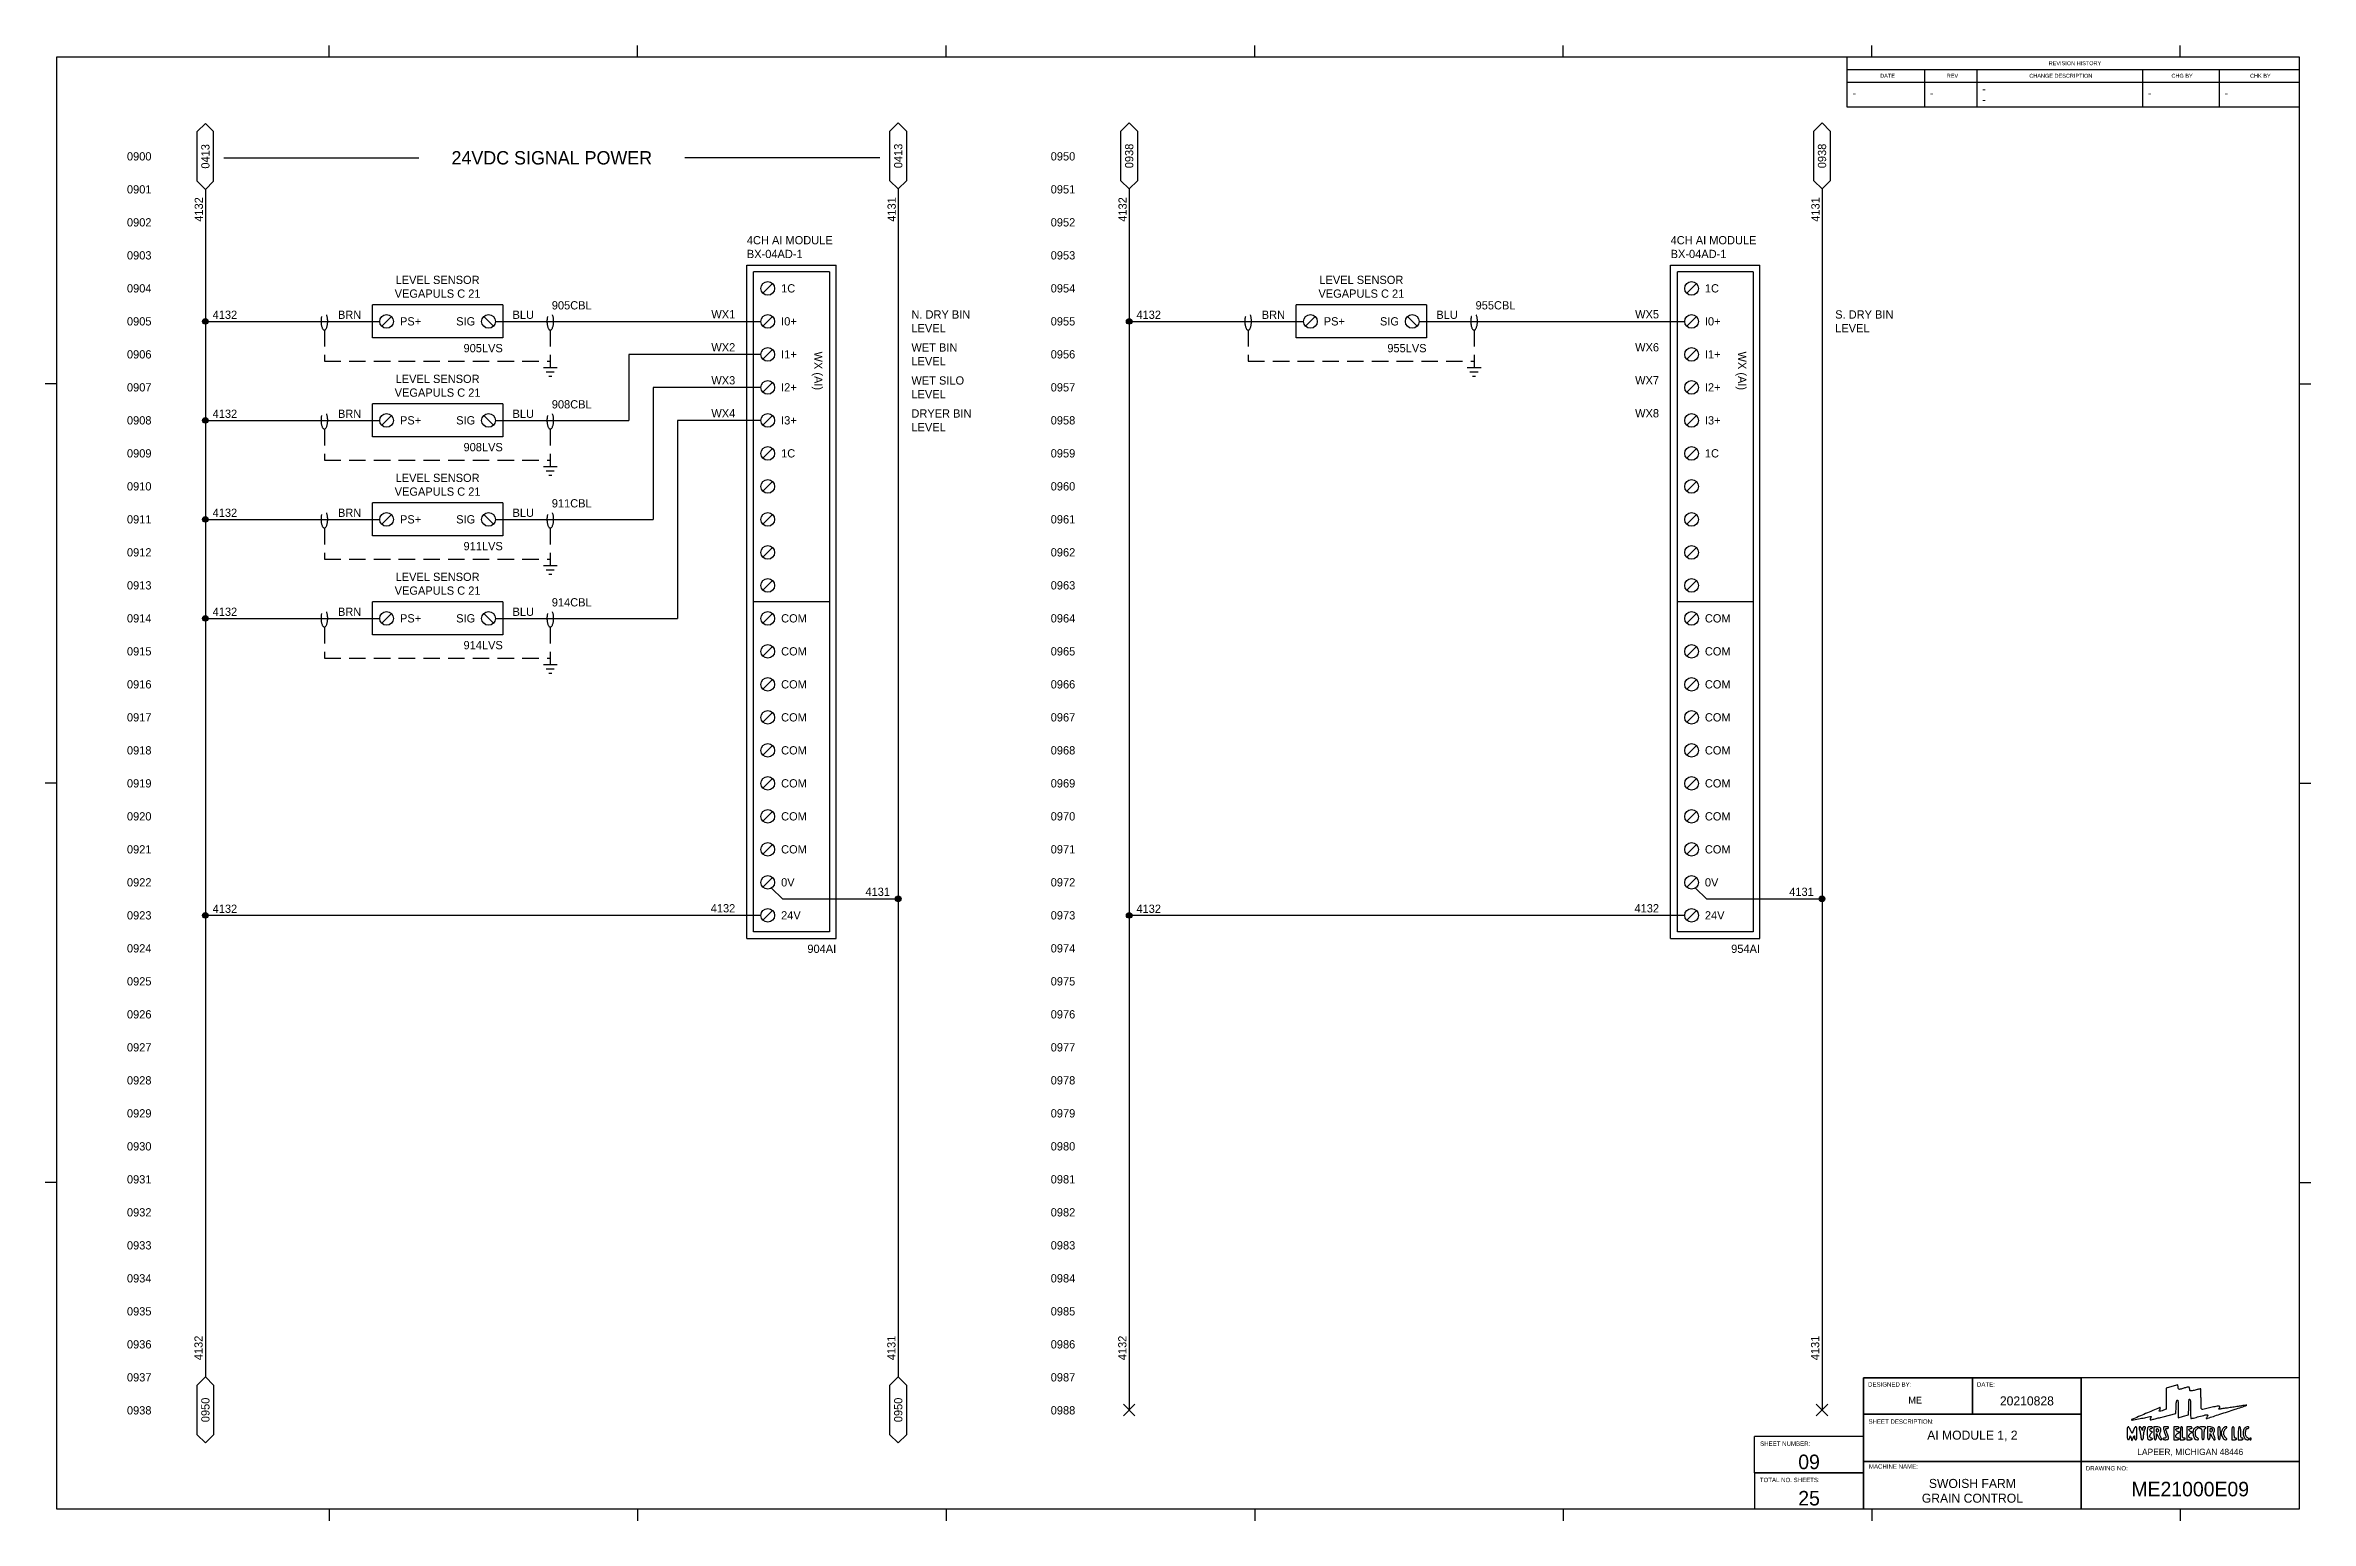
# Model space of a CAD drawing. Header units: inches. Extents: x -0.2 to 34.2, y -0.2 to 22.2.
import ezdxf
from ezdxf.enums import TextEntityAlignment as Align

# ---------------------------------------------------------------- set-up
doc = ezdxf.new("R2010")
doc.units = ezdxf.units.IN
doc.header["$MEASUREMENT"] = 0
doc.linetypes.add('DASHED2', pattern=[0.375, 0.25, -0.125])
for name, color, linetype in [('ATTRIBUTE', 3, 'Continuous'), ('ATTRIBUTES', 1, 'Continuous'), ('GRAPHIC', 2, 'Continuous'), ('TITLE BLOCK', 8, 'Continuous')]:
    doc.layers.add(name, color=color, linetype=linetype)
doc.styles.add('Text Style48', font='arial.ttf')
doc.styles.add('Title Block', font='arial.ttf')

# ---------------------------------------------------------------- blocks, each defined once
blk = doc.blocks.new('*U3')
at = {"color": 4}
for s, p in [('0900', (1.247, -1.506)), ('0950', (15.247, -1.506)), ('0901', (1.247, -2.006)), ('0951', (15.247, -2.006)), ('0902', (1.247, -2.506)), ('0952', (15.247, -2.506)), ('0903', (1.247, -3.006)), ('0953', (15.247, -3.006)), ('0904', (1.247, -3.506)), ('0954', (15.247, -3.506)), ('0905', (1.247, -4.006)), ('0955', (15.247, -4.006)), ('0906', (1.247, -4.506)), ('0956', (15.247, -4.506)), ('0907', (1.247, -5.006)), ('0957', (15.247, -5.006)), ('0908', (1.247, -5.506)), ('0958', (15.247, -5.506)), ('0909', (1.247, -6.006)), ('0959', (15.247, -6.006)), ('0910', (1.247, -6.506)), ('0960', (15.247, -6.506)), ('0911', (1.247, -7.006)), ('0961', (15.247, -7.006)), ('0912', (1.247, -7.506)), ('0962', (15.247, -7.506)), ('0913', (1.247, -8.006)), ('0963', (15.247, -8.006)), ('0914', (1.247, -8.506)), ('0964', (15.247, -8.506)), ('0915', (1.247, -9.006)), ('0965', (15.247, -9.006)), ('0916', (1.247, -9.506)), ('0966', (15.247, -9.506)), ('0917', (1.247, -10.006)), ('0967', (15.247, -10.006)), ('0918', (1.247, -10.506)), ('0968', (15.247, -10.506)), ('0919', (1.247, -11.006)), ('0969', (15.247, -11.006)), ('0920', (1.247, -11.506)), ('0970', (15.247, -11.506)), ('0921', (1.247, -12.006)), ('0971', (15.247, -12.006)), ('0922', (1.247, -12.506)), ('0972', (15.247, -12.506)), ('0923', (1.247, -13.006)), ('0973', (15.247, -13.006)), ('0924', (1.247, -13.506)), ('0974', (15.247, -13.506)), ('0925', (1.247, -14.006)), ('0975', (15.247, -14.006)), ('0926', (1.247, -14.506)), ('0976', (15.247, -14.506)), ('0927', (1.247, -15.006)), ('0977', (15.247, -15.006)), ('0928', (1.247, -15.506)), ('0978', (15.247, -15.506)), ('0929', (1.247, -16.006)), ('0979', (15.247, -16.006)), ('0930', (1.247, -16.506)), ('0980', (15.247, -16.506)), ('0931', (1.247, -17.006)), ('0981', (15.247, -17.006)), ('0932', (1.247, -17.506)), ('0982', (15.247, -17.506)), ('0933', (1.247, -18.006)), ('0983', (15.247, -18.006)), ('0934', (1.247, -18.506)), ('0984', (15.247, -18.506)), ('0935', (1.247, -19.006)), ('0985', (15.247, -19.006)), ('0936', (1.247, -19.506)), ('0986', (15.247, -19.506)), ('0937', (1.247, -20.006)), ('0987', (15.247, -20.006)), ('0938', (1.247, -20.506)), ('0988', (15.247, -20.506))]:
    blk.add_text(s, height=0.125, dxfattribs=at).set_placement(p, align=Align.MIDDLE_CENTER)
blk = doc.blocks.new('*U16')
for points in [[(32.054, -20.144), (31.965, -20.168), (31.965, -20.327), (31.965, -20.486), (31.923, -20.504, -0.011575), (31.883, -20.519, -0.123232), (31.867, -20.521, -0.429207), (31.861, -20.514, -0.075017), (31.868, -20.496, 0.016852), (31.873, -20.486, 0.025956), (31.876, -20.477, 0.023649), (31.878, -20.469, 0.279589), (31.877, -20.467, 0.284075), (31.868, -20.465, 0.000271), (31.655, -20.556, 0.000261), (31.442, -20.646, 0.53109), (31.441, -20.652, 0.246522), (31.448, -20.654, 0.00061), (31.546, -20.636, 0.004193), (31.64, -20.618, 0.007465), (31.717, -20.601, -0.015975), (31.734, -20.598, -0.282061), (31.739, -20.6, -0.273563), (31.739, -20.605, -0.015249), (31.732, -20.62, 0.017165), (31.727, -20.631, 0.026009), (31.723, -20.64, 0.023795), (31.721, -20.647, 0.264845), (31.722, -20.65, 0.252928), (31.726, -20.651, 0.000628), (31.781, -20.638, 0.003645), (31.845, -20.622, 0.002235), (31.919, -20.603), (32.112, -20.552), (32.115, -20.455, -0.010367), (32.118, -20.412, -0.026178), (32.122, -20.381, -0.031698), (32.127, -20.36, -0.239908), (32.134, -20.352, -0.419857), (32.142, -20.356, -0.045779), (32.146, -20.378, -0.024307), (32.149, -20.416, -0.005069), (32.15, -20.483), (32.15, -20.618), (32.226, -20.596), (32.303, -20.575), (32.307, -20.456, -0.006157), (32.312, -20.343, -0.658537), (32.322, -20.339, -0.186335), (32.333, -20.365, -0.005262), (32.334, -20.485, 0.005914), (32.335, -20.541, 0.009837), (32.337, -20.589, 0.003836), (32.34, -20.629, 0.391449), (32.343, -20.632, 0.061218), (32.35, -20.631, 0.00131), (32.382, -20.623, 0.002999), (32.42, -20.613, 0.002016), (32.463, -20.601, -0.003186), (32.559, -20.576, -0.067949), (32.588, -20.572, -0.478278), (32.595, -20.581, -0.088254), (32.586, -20.603, 0.012281), (32.576, -20.619, 0.091596), (32.573, -20.627, 0.398502), (32.575, -20.63, 0.138134), (32.581, -20.63, -0.003563), (32.594, -20.626, -0.00004), (32.681, -20.598, -0.000124), (32.78, -20.565, -0.000081), (32.896, -20.527, 0.001179), (33.01, -20.49, 0.001986), (33.105, -20.458, 0.000178), (33.19, -20.429, 0.555583), (33.19, -20.428, 0.236023), (33.187, -20.427, 0.000327), (33.126, -20.435, 0.002563), (33.057, -20.446, 0.001565), (32.976, -20.459, -0.003318), (32.894, -20.471, -0.005578), (32.826, -20.48, -0.001265), (32.767, -20.488, -0.449485), (32.764, -20.485, -0.11724), (32.765, -20.481, -0.028143), (32.768, -20.475, -0.027379), (32.773, -20.469, -0.024139), (32.779, -20.463, 0.467866), (32.777, -20.449, 0.180834), (32.756, -20.443, 0.025752), (32.684, -20.455, 0.002782), (32.521, -20.491, -0.190393), (32.506, -20.489, -0.219476), (32.497, -20.476, -0.042404), (32.494, -20.444, -0.002122), (32.494, -20.337, 0.001799), (32.493, -20.276, 0.003005), (32.493, -20.224, 0.000364), (32.492, -20.179, 0.422075), (32.491, -20.178, 0.051145), (32.488, -20.178, 0.000352), (32.469, -20.183, 0.00137), (32.446, -20.189, 0.000875), (32.42, -20.196, -0.007336), (32.36, -20.211, -0.089549), (32.337, -20.212, -0.269745), (32.326, -20.204, -0.098452), (32.322, -20.184, 0.096414), (32.318, -20.163, 0.269666), (32.307, -20.155, 0.097854), (32.284, -20.156, 0.009273), (32.231, -20.171, -0.006091), (32.178, -20.187, -0.11754), (32.161, -20.187, -0.279731), (32.152, -20.179, -0.043108), (32.147, -20.155), (32.144, -20.12)], [(31.376, -20.853, 0.007316), (31.376, -20.903, 0.03703), (31.379, -20.931, 0.08138), (31.385, -20.946, 0.273713), (31.393, -20.951, 0.168316), (31.4, -20.949, 0.08124), (31.407, -20.942, 0.064959), (31.412, -20.931, 0.046944), (31.415, -20.918, -0.004779), (31.419, -20.895, -0.516008), (31.421, -20.894, -0.198593), (31.424, -20.897, -0.002061), (31.433, -20.927), (31.446, -20.97), (31.465, -20.927, -0.002235), (31.478, -20.897, -0.18041), (31.482, -20.894, -0.528171), (31.484, -20.895, -0.006158), (31.485, -20.918, 0.041084), (31.487, -20.932, 0.082191), (31.491, -20.943, 0.115162), (31.497, -20.949, 0.148642), (31.505, -20.951, 0.258593), (31.514, -20.946, 0.093584), (31.519, -20.932, 0.039364), (31.522, -20.905, 0.006994), (31.523, -20.853, 0.013793), (31.521, -20.779, 0.202366), (31.51, -20.756, 0.473475), (31.494, -20.759, 0.029852), (31.47, -20.807), (31.448, -20.859), (31.425, -20.807, 0.025807), (31.401, -20.761, 0.482182), (31.387, -20.759, 0.196031), (31.377, -20.78, 0.011101)], [(31.567, -20.819, -0.011228), (31.574, -20.847, -0.010219), (31.579, -20.875, -0.010287), (31.583, -20.9, -0.032245), (31.584, -20.918, 0.039687), (31.586, -20.932, 0.085127), (31.589, -20.943, 0.122098), (31.595, -20.949, 0.146572), (31.603, -20.951, 0.173501), (31.611, -20.948, 0.129272), (31.617, -20.94, 0.071071), (31.62, -20.926, 0.021401), (31.621, -20.904, -0.029143), (31.623, -20.882, -0.015863), (31.627, -20.855, -0.015759), (31.632, -20.828, -0.024047), (31.639, -20.806, 0.006971), (31.65, -20.774, 0.108397), (31.651, -20.762, 0.306008), (31.646, -20.757, 0.065683), (31.633, -20.755, 0.079521), (31.622, -20.757, 0.130985), (31.615, -20.762, 0.118265), (31.61, -20.77, 0.05793), (31.608, -20.783), (31.607, -20.81), (31.594, -20.783, 0.041935), (31.588, -20.772, 0.047128), (31.58, -20.763, 0.052891), (31.572, -20.757, 0.139403), (31.565, -20.755, 0.270303), (31.559, -20.759, 0.136249), (31.557, -20.768, 0.049563), (31.559, -20.786, 0.008812)], [(31.681, -20.795, 0.020019), (31.679, -20.815, 0.008766), (31.679, -20.841, 0.008659), (31.679, -20.868, 0.011456), (31.681, -20.894, 0.012553), (31.684, -20.929, 0.119947), (31.69, -20.943, 0.198295), (31.7, -20.95, 0.045204), (31.721, -20.951, 0.032751), (31.735, -20.951, 0.050337), (31.746, -20.948, 0.065043), (31.754, -20.944, 0.249719), (31.757, -20.939, 0.148195), (31.755, -20.934, 0.098894), (31.751, -20.93, 0.082425), (31.745, -20.928, 0.064853), (31.738, -20.927, -0.299278), (31.724, -20.918, -0.111821), (31.72, -20.894, -0.087579), (31.726, -20.866, -0.134363), (31.741, -20.846, 0.005777), (31.755, -20.835, 0.22845), (31.757, -20.832, 0.395521), (31.755, -20.83, 0.011517), (31.741, -20.829, -0.224035), (31.726, -20.822, -0.153467), (31.72, -20.804, -0.166632), (31.724, -20.787, -0.247969), (31.738, -20.779, 0.064853), (31.745, -20.779, 0.082425), (31.751, -20.776, 0.098894), (31.755, -20.772, 0.148195), (31.757, -20.767, 0.249255), (31.754, -20.762, 0.065248), (31.746, -20.758, 0.050468), (31.735, -20.756, 0.032852), (31.721, -20.755, 0.039619), (31.701, -20.756, 0.15851), (31.691, -20.762, 0.139501), (31.685, -20.773, 0.028245)], [(31.781, -20.853, 0.006994), (31.782, -20.905, 0.039364), (31.785, -20.932, 0.093584), (31.79, -20.946, 0.258593), (31.8, -20.951, 0.171382), (31.808, -20.949, 0.12597), (31.814, -20.941, 0.071752), (31.817, -20.927, 0.023085), (31.819, -20.905), (31.819, -20.859), (31.843, -20.905, 0.029092), (31.854, -20.923, 0.036571), (31.866, -20.938, 0.03977), (31.877, -20.948, 0.167418), (31.886, -20.951, 0.107056), (31.895, -20.95, 0.307114), (31.898, -20.945, 0.098199), (31.895, -20.935, 0.009507), (31.884, -20.912, -0.028488), (31.874, -20.89, -0.074064), (31.87, -20.872, -0.074591), (31.872, -20.855, -0.029202), (31.879, -20.832, 0.067378), (31.886, -20.797, 0.179306), (31.879, -20.774, 0.173835), (31.859, -20.759, 0.062714), (31.823, -20.755), (31.781, -20.755)], [(31.849, -20.81, -0.063462), (31.848, -20.819, -0.063483), (31.844, -20.828, -0.069477), (31.839, -20.834, -0.116646), (31.833, -20.838, -0.186684), (31.827, -20.838, -0.16323), (31.822, -20.833, -0.092267), (31.819, -20.824, -0.034783), (31.818, -20.81, -0.034783), (31.819, -20.797, -0.092267), (31.822, -20.787, -0.16323), (31.827, -20.783, -0.186684), (31.833, -20.783, -0.116646), (31.839, -20.786, -0.069477), (31.844, -20.793, -0.063483), (31.848, -20.801, -0.063462)], [(31.924, -20.764, 0.185345), (31.923, -20.771, 0.012116), (31.927, -20.791, 0.016298), (31.933, -20.814, 0.011366), (31.942, -20.841, -0.004936), (31.961, -20.896, -0.082876), (31.964, -20.915, -0.305016), (31.958, -20.924, -0.093948), (31.941, -20.927, 0.048028), (31.931, -20.928, 0.068025), (31.923, -20.93, 0.088204), (31.918, -20.934, 0.191087), (31.916, -20.939, 0.277684), (31.919, -20.944, 0.052312), (31.929, -20.948, 0.042582), (31.943, -20.951, 0.027026), (31.959, -20.951, 0.060806), (31.989, -20.948, 0.293992), (32, -20.936, 0.120504), (31.999, -20.912, 0.008947), (31.978, -20.849, -0.003873), (31.963, -20.803, -0.079133), (31.961, -20.788, -0.31512), (31.965, -20.782, -0.087652), (31.978, -20.779, 0.04941), (31.988, -20.779, 0.069405), (31.995, -20.776, 0.089576), (32, -20.772, 0.186826), (32.002, -20.767, 0.359992), (31.995, -20.758, 0.038107), (31.966, -20.755, 0.037892), (31.937, -20.756, 0.229395)], [(32.082, -20.853), (32.082, -20.951), (32.122, -20.951, 0.029145), (32.137, -20.951, 0.045523), (32.15, -20.948, 0.057272), (32.159, -20.944, 0.26699), (32.162, -20.939, 0.191087), (32.16, -20.934, 0.088204), (32.155, -20.93, 0.068025), (32.147, -20.928, 0.048028), (32.137, -20.927, -0.22988), (32.119, -20.918, -0.177271), (32.112, -20.897, -0.131929), (32.12, -20.87, -0.130712), (32.14, -20.852), (32.167, -20.837), (32.14, -20.827, -0.104724), (32.121, -20.815, -0.188258), (32.113, -20.799, -0.257133), (32.12, -20.785, -0.155961), (32.137, -20.779, 0.048028), (32.147, -20.779, 0.068025), (32.155, -20.776, 0.088204), (32.16, -20.772, 0.191087), (32.162, -20.767, 0.266956), (32.159, -20.762, 0.057262), (32.15, -20.758, 0.04552), (32.137, -20.756, 0.029145), (32.122, -20.755), (32.082, -20.755)], [(32.18, -20.853), (32.18, -20.951), (32.213, -20.951, 0.034237), (32.227, -20.951, 0.039166), (32.239, -20.948, 0.042873), (32.249, -20.944, 0.138974), (32.254, -20.939, 0.21303), (32.255, -20.935, 0.177792), (32.252, -20.93, 0.099774), (32.245, -20.928, 0.045834), (32.235, -20.927, -0.117317), (32.221, -20.923, -0.215978), (32.214, -20.914, -0.069512), (32.211, -20.894, -0.005651), (32.213, -20.841, 0.00763), (32.215, -20.795, 0.04558), (32.213, -20.772, 0.116497), (32.208, -20.759, 0.240237), (32.199, -20.755, 0.258373), (32.19, -20.76, 0.093426), (32.184, -20.774, 0.039346), (32.181, -20.802, 0.006998)], [(32.279, -20.853), (32.279, -20.951), (32.319, -20.951, 0.029145), (32.334, -20.951, 0.045523), (32.347, -20.948, 0.057272), (32.356, -20.944, 0.26699), (32.359, -20.939, 0.191087), (32.357, -20.934, 0.088204), (32.351, -20.93, 0.068025), (32.343, -20.928, 0.048028), (32.334, -20.927, -0.22988), (32.316, -20.918, -0.177271), (32.309, -20.897, -0.131929), (32.317, -20.87, -0.130712), (32.337, -20.852), (32.364, -20.837), (32.337, -20.827, -0.073774), (32.317, -20.817, -0.21909), (32.31, -20.804, -0.256412), (32.316, -20.791, -0.092814), (32.334, -20.783, 0.062734), (32.355, -20.775, 0.412254), (32.357, -20.765, 0.231771), (32.346, -20.757, 0.040045), (32.319, -20.755), (32.279, -20.755)], [(32.395, -20.779, 0.157965), (32.373, -20.824, 0.093693), (32.375, -20.883, 0.104867), (32.397, -20.933, 0.238867), (32.433, -20.951, 0.067597), (32.45, -20.949, 0.342889), (32.456, -20.942, 0.213846), (32.451, -20.931, 0.037361), (32.432, -20.917, -0.080305), (32.421, -20.907, -0.081907), (32.413, -20.894, -0.063489), (32.409, -20.877, -0.027883), (32.408, -20.853, -0.027883), (32.409, -20.829, -0.063489), (32.413, -20.812, -0.081907), (32.421, -20.799, -0.080305), (32.432, -20.789, 0.025323), (32.442, -20.782, 0.03201), (32.45, -20.775, 0.033519), (32.455, -20.769, 0.163755), (32.457, -20.764, 0.339728), (32.451, -20.756, 0.126675), (32.435, -20.756, 0.075222), (32.414, -20.765, 0.060543)], [(32.469, -20.767, 0.148195), (32.471, -20.772, 0.098894), (32.475, -20.776, 0.082425), (32.481, -20.779, 0.064853), (32.488, -20.779, -0.241448), (32.497, -20.784, -0.103378), (32.502, -20.797, -0.044348), (32.505, -20.821, -0.008455), (32.506, -20.865, 0.008455), (32.507, -20.91, 0.044348), (32.51, -20.934, 0.103378), (32.515, -20.947, 0.241448), (32.524, -20.951, 0.241448), (32.533, -20.947, 0.103378), (32.539, -20.934, 0.044348), (32.542, -20.91, 0.008455), (32.543, -20.865, -0.01259), (32.544, -20.832, -0.022889), (32.546, -20.804, -0.020168), (32.55, -20.783, -0.350432), (32.555, -20.779, 0.099038), (32.56, -20.779, 0.097945), (32.564, -20.776, 0.097945), (32.566, -20.772, 0.099038), (32.567, -20.767, 0.295869), (32.564, -20.762, 0.04382), (32.553, -20.758, 0.037669), (32.537, -20.756, 0.023598), (32.518, -20.755, 0.023598), (32.499, -20.756, 0.037669), (32.484, -20.758, 0.04382), (32.472, -20.762, 0.295869)], [(32.592, -20.852, 0.00721), (32.593, -20.903, 0.036993), (32.596, -20.931, 0.081942), (32.601, -20.946, 0.273266), (32.61, -20.951, 0.189289), (32.618, -20.948, 0.095755), (32.624, -20.94, 0.061849), (32.629, -20.925, 0.026537), (32.631, -20.905), (32.635, -20.859), (32.659, -20.905, 0.032145), (32.682, -20.944, 0.245611), (32.7, -20.953, 0.484084), (32.708, -20.943, 0.042423), (32.696, -20.906, -0.020374), (32.687, -20.881, -0.065919), (32.684, -20.863, -0.085082), (32.685, -20.848, -0.050766), (32.692, -20.831, 0.105404), (32.7, -20.803, 0.180604), (32.694, -20.781, 0.147367), (32.672, -20.765, 0.064415), (32.637, -20.757), (32.592, -20.753)], [(32.664, -20.807, -0.041303), (32.661, -20.818, -0.056112), (32.657, -20.827, -0.069458), (32.652, -20.833, -0.193098), (32.647, -20.835, -0.193098), (32.642, -20.833, -0.069458), (32.637, -20.827, -0.056112), (32.633, -20.818, -0.041303), (32.631, -20.807, -0.04615), (32.63, -20.795, -0.12236), (32.633, -20.786, -0.161672), (32.639, -20.781, -0.100145), (32.647, -20.779, -0.100145), (32.656, -20.781, -0.161672), (32.662, -20.786, -0.12236), (32.664, -20.795, -0.04615)], [(32.75, -20.853, 0.008462), (32.752, -20.9, 0.032832), (32.756, -20.929, 0.057973), (32.762, -20.946, 0.291159), (32.77, -20.951, 0.293716), (32.778, -20.946, 0.065472), (32.783, -20.93, 0.03385), (32.786, -20.902, 0.007802), (32.787, -20.853, 0.006304), (32.786, -20.799, 0.045192), (32.783, -20.773, 0.124489), (32.777, -20.76, 0.220503), (32.766, -20.755, 0.218721), (32.756, -20.76, 0.136927), (32.75, -20.772, 0.046094), (32.748, -20.798, 0.005761)], [(32.843, -20.764, 0.094659), (32.828, -20.779, 0.041125), (32.814, -20.803, 0.040818), (32.804, -20.829, 0.069353), (32.801, -20.853, 0.081353), (32.806, -20.885, 0.058894), (32.822, -20.918, 0.062991), (32.842, -20.943, 0.192104), (32.863, -20.951, 0.039041), (32.881, -20.95, 0.371636), (32.885, -20.945, 0.182794), (32.882, -20.935, 0.013412), (32.862, -20.915, -0.061571), (32.853, -20.902, -0.039751), (32.845, -20.886, -0.039427), (32.84, -20.869, -0.055778), (32.838, -20.853, -0.055778), (32.84, -20.837, -0.039427), (32.845, -20.82, -0.039751), (32.853, -20.804, -0.061571), (32.862, -20.792, 0.01161), (32.872, -20.782, 0.016057), (32.88, -20.773, 0.012597), (32.886, -20.765, 0.157369), (32.887, -20.761, 0.356709), (32.883, -20.756, 0.068557), (32.871, -20.755, 0.056583), (32.855, -20.758, 0.072396)], [(32.961, -20.853), (32.961, -20.951), (32.997, -20.951, 0.031626), (33.012, -20.951, 0.048861), (33.023, -20.948, 0.06271), (33.032, -20.944, 0.254951), (33.034, -20.939, 0.148195), (33.033, -20.934, 0.098894), (33.029, -20.93, 0.082425), (33.023, -20.928, 0.064853), (33.016, -20.927, -0.241448), (33.007, -20.922, -0.103378), (33.001, -20.909, -0.044348), (32.998, -20.885, -0.008455), (32.997, -20.841, 0.008455), (32.997, -20.796, 0.044348), (32.994, -20.772, 0.103378), (32.988, -20.76, 0.241448), (32.979, -20.755, 0.258593), (32.97, -20.76, 0.093584), (32.964, -20.774, 0.039364), (32.961, -20.802, 0.006994)], [(33.059, -20.853), (33.059, -20.951), (33.096, -20.951, 0.031626), (33.11, -20.951, 0.048861), (33.122, -20.948, 0.06271), (33.13, -20.944, 0.254951), (33.133, -20.939, 0.148195), (33.131, -20.934, 0.098894), (33.127, -20.93, 0.082425), (33.121, -20.928, 0.064853), (33.114, -20.927, -0.241448), (33.105, -20.922, -0.103378), (33.099, -20.909, -0.044348), (33.096, -20.885, -0.008455), (33.096, -20.841, 0.008455), (33.095, -20.796, 0.044348), (33.092, -20.772, 0.103378), (33.086, -20.76, 0.241448), (33.077, -20.755, 0.258593), (33.068, -20.76, 0.093584), (33.063, -20.774, 0.039364), (33.06, -20.802, 0.006994)], [(33.152, -20.782, 0.126643), (33.134, -20.83, 0.08921), (33.138, -20.888, 0.103093), (33.16, -20.935, 0.231798), (33.195, -20.951, 0.067597), (33.212, -20.949, 0.342889), (33.218, -20.942, 0.213846), (33.213, -20.931, 0.037361), (33.194, -20.917, -0.194574), (33.173, -20.889, -0.074599), (33.169, -20.84, -0.083057), (33.179, -20.795, -0.305325), (33.201, -20.779, 0.070083), (33.208, -20.779, 0.085896), (33.214, -20.776, 0.100138), (33.217, -20.772, 0.138107), (33.219, -20.767, 0.324907), (33.211, -20.757, 0.134586), (33.192, -20.756, 0.087499), (33.169, -20.765, 0.097748)], [(33.231, -20.939, 0.099038), (33.232, -20.944, 0.097945), (33.234, -20.948, 0.097945), (33.238, -20.951, 0.099038), (33.243, -20.951, 0.099038), (33.248, -20.951, 0.097945), (33.252, -20.948, 0.097945), (33.255, -20.944, 0.099038), (33.255, -20.939, 0.099038), (33.255, -20.934, 0.097945), (33.252, -20.93, 0.097945), (33.248, -20.928, 0.099038), (33.243, -20.927, 0.099038), (33.238, -20.928, 0.097945), (33.234, -20.93, 0.097945), (33.232, -20.934, 0.099038)]]:
    blk.add_lwpolyline(points, format="xyb", close=True)
at = {"layer": 'TITLE BLOCK'}
for p, q in [((0, -22.002), (0, 0)), ((0, 0), (33.98, 0)), ((4.125, 0), (4.125, 0.176)), ((8.801, 0), (8.801, 0.176)), ((13.476, 0), (13.476, 0.176)), ((18.152, 0), (18.152, 0.176)), ((22.827, 0), (22.827, 0.176)), ((27.131, -0.763), (27.131, 0)), ((27.503, 0), (27.503, 0.176)), ((32.178, 0), (32.178, 0.176)), ((33.98, 0), (33.98, -22.002)), ((27.131, -0.19), (28.303, -0.19)), ((27.136, 0), (33.98, 0)), ((28.303, -0.19), (28.303, -0.38)), ((28.303, -0.19), (29.095, -0.19)), ((28.303, -0.19), (28.303, -0.38)), ((29.095, -0.19), (29.095, -0.38)), ((29.095, -0.19), (31.608, -0.19)), ((29.095, -0.19), (29.095, -0.38)), ((31.608, -0.19), (31.608, -0.38)), ((31.608, -0.19), (32.77, -0.19)), ((31.608, -0.19), (31.608, -0.38)), ((32.77, -0.19), (32.77, -0.38)), ((32.77, -0.19), (33.98, -0.19)), ((32.77, -0.19), (32.77, -0.38)), ((33.98, 0), (33.98, -0.763)), ((27.131, -0.38), (28.303, -0.38)), ((28.303, -0.38), (28.303, -0.763)), ((28.303, -0.38), (29.095, -0.38)), ((28.303, -0.38), (28.303, -0.763)), ((29.095, -0.38), (29.095, -0.763)), ((29.095, -0.38), (31.608, -0.38)), ((29.095, -0.38), (29.095, -0.763)), ((31.608, -0.38), (31.608, -0.763)), ((31.608, -0.38), (32.77, -0.38)), ((31.608, -0.38), (31.608, -0.763)), ((32.77, -0.38), (32.77, -0.763)), ((32.77, -0.38), (33.98, -0.38)), ((32.77, -0.38), (32.77, -0.763)), ((33.98, -0.763), (27.131, -0.763)), ((0, -4.951), (-0.176, -4.951)), ((33.98, -4.951), (34.156, -4.951)), ((0, -11.001), (-0.176, -11.001)), ((33.98, -11.001), (34.156, -11.001)), ((0, -17.052), (-0.176, -17.052)), ((33.98, -17.052), (34.156, -17.052)), ((33.98, -20.012), (30.68, -20.012)), ((27.379, -20.902), (25.729, -20.902)), ((25.729, -21.452), (25.729, -20.902)), ((25.729, -21.452), (25.729, -22.002)), ((33.98, -22.002), (0, -22.002)), ((4.125, -22.002), (4.125, -22.178)), ((8.801, -22.002), (8.801, -22.178)), ((13.476, -22.002), (13.476, -22.178)), ((18.152, -22.002), (18.152, -22.178)), ((22.827, -22.002), (22.827, -22.178)), ((27.503, -22.002), (27.503, -22.178)), ((32.178, -22.002), (32.178, -22.178))]:
    blk.add_line(p, q, dxfattribs=at)
at = {"layer": 'TITLE BLOCK', "linetype": 'Continuous', "lineweight": 35}
for p, q in [((27.379, -22.002), (27.379, -20.012)), ((27.379, -20.012), (30.68, -20.012)), ((29.029, -20.012), (29.029, -20.562)), ((30.68, -22.002), (30.68, -20.012)), ((27.379, -20.562), (30.68, -20.562)), ((27.379, -21.282), (30.68, -21.282)), ((30.68, -21.282), (33.98, -21.282)), ((25.729, -21.452), (27.379, -21.452))]:
    blk.add_line(p, q, dxfattribs=at)
blk.add_text('LAPEER, MICHIGAN 48446', height=0.09563).set_placement((32.33, -21.136), align=Align.MIDDLE_CENTER)
at = {"layer": 'ATTRIBUTE'}
for p in [(27.212, -0.61), (28.384, -0.61), (29.176, -0.546), (29.176, -0.71), (31.689, -0.61), (32.851, -0.61)]:
    blk.add_text('-', height=0.125, dxfattribs=at).set_placement(p)
blk.add_text('ME', height=0.1031, dxfattribs=at).set_placement((28.162, -20.352), align=Align.MIDDLE_CENTER)
for tag, height, p in [('DESDATE', 0.138, (29.855, -20.363)), ('DESCRIPTION1', 0.138, (29.029, -20.894)), ('SHEET', 0.22, (26.554, -21.287)), ('DESCRIPTION2', 0.138, (29.029, -21.117)), ('MACHNAME1', 0.138, (29.029, -21.614)), ('DRAWINGNUM', 0.22, (32.33, -21.7)), ('MACHNAME2', 0.138, (29.029, -21.837))]:
    blk.add_attdef(tag, text='', height=height, dxfattribs=at).set_placement(p, align=Align.MIDDLE)
blk.add_attdef('TOTAL', text='', height=0.22, dxfattribs=at).set_placement((26.554, -21.837), align=Align.MIDDLE_CENTER)
at = {"layer": 'TITLE BLOCK'}
for s, insert, char_height, attachment_point, style in [('DATE', (27.632, -0.315), 0.06, 7, 'Text Style48'), ('REV', (28.641, -0.315), 0.06, 7, 'Text Style48'), ('CHANGE DESCRIPTION', (29.892, -0.316), 0.06, 7, 'Text Style48'), ('REVISION HISTORY', (30.185, -0.126), 0.06, 7, 'Text Style48'), ('CHG BY', (32.046, -0.316), 0.06, 7, 'Text Style48'), ('CHK BY', (33.237, -0.316), 0.06, 7, 'Text Style48'), ('DESIGNED BY:', (27.448, -20.081), 0.06601, 1, 'Title Block'), ('DATE:', (29.098, -20.081), 0.066, 1, 'Title Block'), ('SHEET DESCRIPTION:', (27.454, -20.643), 0.06601, 1, 'Title Block'), ('SHEET NUMBER:', (25.813, -20.978), 0.06601, 1, 'Title Block'), ('TOTAL NO. SHEETS:', (25.808, -21.528), 0.06601, 1, 'Title Block'), ('MACHINE NAME:', (27.461, -21.324), 0.06601, 1, 'Title Block')]:
    blk.add_mtext(s, dxfattribs=dict(at, insert=insert, char_height=char_height, attachment_point=attachment_point, style=style))
at = {"layer": 'TITLE BLOCK', "insert": (30.748, -21.351), "char_height": 0.06601, "width": 0.63532, "attachment_point": 1, "style": 'Title Block'}
blk.add_mtext('DRAWING NO:', dxfattribs=at)
blk = doc.blocks.new('New Hex Ref')
at = {"color": 4}
for p, q in [((0, 0), (0.125, 0.125)), ((0.125, -0.125), (0, 0)), ((0.125, 0.125), (0.875, 0.125)), ((0.875, 0.125), (1, 0)), ((1, 0), (0.875, -0.125)), ((0.875, -0.125), (0.125, -0.125))]:
    blk.add_line(p, q, dxfattribs=at)
blk.add_attdef('LNXXXX', text='', height=0.125, dxfattribs=at).set_placement((0.5, 0), align=Align.MIDDLE_CENTER)
blk = doc.blocks.new('WIRE REFERENCE')
at = {"color": 4}
for p, q in [((0.125, 0.125), (0, 0)), ((0.125, -0.125), (0, 0)), ((0.125, 0.125), (0.875, 0.125)), ((0.875, 0.125), (1, 0)), ((0.875, -0.125), (1, 0)), ((0.125, -0.125), (0.875, -0.125))]:
    blk.add_line(p, q, dxfattribs=at)
blk.add_attdef('LNXXXX', text='', height=0.125, dxfattribs=at).set_placement((0.5, 0), align=Align.MIDDLE_CENTER)
blk = doc.blocks.new('AI_MODULE')
at = {"color": 2}
for p, q in [((-0.213, 0.351), (1.14, 0.351)), ((-0.213, -9.851), (-0.213, 0.351)), ((1.141, -9.851), (1.14, 0.351)), ((-0.111, -4.75), (-0.111, 0.25)), ((1.039, 0.25), (-0.111, 0.25)), ((1.039, 0.25), (1.039, -4.75)), ((1.039, -4.75), (-0.111, -4.75)), ((-0.111, -9.75), (-0.111, -4.75)), ((1.039, -4.75), (1.039, -9.75)), ((-0.213, -9.851), (1.141, -9.851)), ((1.039, -9.75), (-0.111, -9.75))]:
    blk.add_line(p, q, dxfattribs=at)
at = {"layer": 'GRAPHIC'}
for p, q in [((0.178, 0.074), (0.03, -0.074)), ((0.178, -0.426), (0.03, -0.574)), ((0.178, -0.926), (0.03, -1.074)), ((0.178, -1.426), (0.03, -1.574)), ((0.178, -1.926), (0.03, -2.074)), ((0.178, -2.426), (0.03, -2.574)), ((0.178, -2.926), (0.03, -3.074)), ((0.178, -3.426), (0.03, -3.574)), ((0.178, -3.926), (0.03, -4.074)), ((0.178, -4.426), (0.03, -4.574)), ((0.178, -4.926), (0.03, -5.074)), ((0.178, -5.426), (0.03, -5.574)), ((0.178, -5.926), (0.03, -6.074)), ((0.178, -6.426), (0.03, -6.574)), ((0.178, -6.926), (0.03, -7.074)), ((0.178, -7.426), (0.03, -7.574)), ((0.178, -7.926), (0.03, -8.074)), ((0.178, -8.426), (0.03, -8.574)), ((0.178, -8.926), (0.03, -9.074)), ((0.178, -9.426), (0.03, -9.574))]:
    blk.add_line(p, q, dxfattribs=at)
for centre in [(0.104, 0), (0.104, -0.5), (0.104, -1), (0.104, -1.5), (0.104, -2), (0.104, -2.5), (0.104, -3), (0.104, -3.5), (0.104, -4), (0.104, -4.5), (0.104, -5), (0.104, -5.5), (0.104, -6), (0.104, -6.5), (0.104, -7), (0.104, -7.5), (0.104, -8), (0.104, -8.5), (0.104, -9), (0.104, -9.5)]:
    blk.add_circle(centre, 0.104, dxfattribs=at)
at = {"color": 1, "insert": (-0.213, 0.457), "char_height": 0.125, "width": 1.90424, "attachment_point": 7}
blk.add_mtext('4CH AI MODULE\\PBX-04AD-1', dxfattribs=at)
at = {"color": 1}
blk.add_attdef('REF', text='', height=0.125, dxfattribs=at).set_placement((1.141, -10.007), align=Align.MIDDLE_RIGHT)
at = {"layer": 'ATTRIBUTES'}
for s, p in [('1C', (0.306, 0)), ('I0+', (0.306, -0.5)), ('I1+', (0.306, -1)), ('I2+', (0.306, -1.5)), ('I3+', (0.306, -2)), ('1C', (0.306, -2.5)), ('COM', (0.306, -5)), ('COM', (0.306, -5.5)), ('COM', (0.306, -6)), ('COM', (0.306, -6.5)), ('COM', (0.306, -7)), ('COM', (0.306, -7.5)), ('COM', (0.306, -8)), ('COM', (0.306, -8.5)), ('0V', (0.306, -9)), ('24V', (0.306, -9.5))]:
    blk.add_text(s, height=0.125, dxfattribs=at).set_placement(p, align=Align.MIDDLE_LEFT)
blk.add_text('WX (AI)', height=0.125, rotation=270, dxfattribs=at).set_placement((0.87, -1.25), align=Align.MIDDLE_CENTER)
blk = doc.blocks.new('WIRE NODE')
h = blk.add_hatch(color=256)
edge = h.paths.add_edge_path()
edge.add_arc((0, 0), 0.0428, 0, 360)
blk.add_circle((0, 0), 0.0428)
blk = doc.blocks.new('VEGAPULS_C_21')
at = {"color": 2}
for p, q in [((-0.111, -0.25), (-0.111, 0.25)), ((1.864, 0.25), (-0.111, 0.25)), ((1.864, 0.25), (1.864, -0.25)), ((1.864, -0.25), (-0.111, -0.25))]:
    blk.add_line(p, q, dxfattribs=at)
at = {"layer": 'GRAPHIC'}
for p, q in [((0.178, 0.074), (0.03, -0.074)), ((1.575, 0.074), (1.722, -0.074))]:
    blk.add_line(p, q, dxfattribs=at)
for centre in [(0.104, 0), (1.648, 0)]:
    blk.add_circle(centre, 0.104, dxfattribs=at)
at = {"color": 1, "insert": (0.876, 0.356), "char_height": 0.125, "width": 2.25126, "attachment_point": 8}
blk.add_mtext('LEVEL SENSOR\\PVEGAPULS C 21', dxfattribs=at)
at = {"color": 1}
blk.add_attdef('REF', text='', height=0.125, dxfattribs=at).set_placement((1.864, -0.406), align=Align.MIDDLE_RIGHT)
at = {"layer": 'ATTRIBUTES'}
blk.add_text('PS+', height=0.125, dxfattribs=at).set_placement((0.306, 0), align=Align.MIDDLE_LEFT)
blk.add_text('SIG', height=0.125, dxfattribs=at).set_placement((1.446, 0), align=Align.MIDDLE_RIGHT)

msp = doc.modelspace()

# ---------------------------------------------------------------- linework, layer by layer
for p, q in [((2.53, 20.474), (5.483, 20.474)), ((12.47, 20.474), (9.517, 20.474)), ((2.25, 19.996), (2.25, 2.002)), ((12.75, 20.002), (12.75, 2.002)), ((16.25, 20.002), (16.25, 1.502)), ((26.75, 20.002), (26.75, 1.502)), ((2.25, 17.996), (4.893, 17.996)), ((6.645, 17.996), (10.669, 17.996)), ((16.25, 17.996), (18.893, 17.996)), ((20.645, 17.996), (24.669, 17.996)), ((10.669, 17.496), (8.669, 17.496)), ((8.669, 17.496), (8.669, 16.496)), ((10.669, 16.996), (9.037, 16.996)), ((9.037, 16.996), (9.037, 14.996)), ((2.25, 16.496), (4.893, 16.496)), ((6.645, 16.496), (8.669, 16.496)), ((10.669, 16.496), (9.406, 16.496)), ((9.406, 16.496), (9.406, 13.496)), ((2.25, 14.996), (4.893, 14.996)), ((6.645, 14.996), (9.037, 14.996)), ((2.25, 13.496), (4.893, 13.496)), ((6.645, 13.496), (9.406, 13.496)), ((10.831, 9.409), (10.998, 9.246)), ((24.831, 9.409), (24.998, 9.246)), ((10.669, 8.996), (2.25, 8.996)), ((10.998, 9.246), (12.75, 9.246)), ((24.669, 8.996), (16.25, 8.996)), ((24.998, 9.246), (26.75, 9.246)), ((16.162, 1.414), (16.338, 1.591)), ((16.338, 1.414), (16.162, 1.591)), ((26.662, 1.414), (26.838, 1.591)), ((26.838, 1.414), (26.662, 1.591))]:
    msp.add_line(p, q)
at = {"linetype": 'DASHED2'}
for p, q in [((4.053, 17.864), (4.053, 17.392)), ((7.477, 17.864), (7.477, 17.392)), ((18.053, 17.864), (18.053, 17.392)), ((21.477, 17.864), (21.477, 17.392)), ((4.053, 17.392), (7.477, 17.392)), ((18.053, 17.392), (21.477, 17.392)), ((4.053, 16.364), (4.053, 15.892)), ((7.477, 16.364), (7.477, 15.892)), ((4.053, 15.892), (7.477, 15.892)), ((4.053, 14.864), (4.053, 14.392)), ((7.477, 14.864), (7.477, 14.392)), ((4.053, 14.392), (7.477, 14.392)), ((4.053, 13.364), (4.053, 12.892)), ((7.477, 13.364), (7.477, 12.892)), ((4.053, 12.892), (7.477, 12.892))]:
    msp.add_line(p, q, dxfattribs=at)
at = {"linetype": 'DASHED2', "extrusion": (0, 0, -1)}
for centre in [(4.053, 17.996), (7.477, 17.996), (18.053, 17.996), (21.477, 17.996), (4.053, 16.496), (7.477, 16.496), (4.053, 14.996), (7.477, 14.996), (4.053, 13.496), (7.477, 13.496)]:
    msp.add_ellipse(centre, major_axis=(0, -0.132), ratio=0.382341, dxfattribs=at)
at = {"layer": 'GRAPHIC'}
for p, q in [((7.372, 17.297), (7.582, 17.297)), ((7.415, 17.232), (7.538, 17.232)), ((7.454, 17.167), (7.5, 17.167)), ((7.477, 17.392), (7.477, 17.297)), ((21.372, 17.297), (21.582, 17.297)), ((21.415, 17.232), (21.538, 17.232)), ((21.454, 17.167), (21.5, 17.167)), ((21.477, 17.392), (21.477, 17.297)), ((7.372, 15.797), (7.582, 15.797)), ((7.477, 15.892), (7.477, 15.797)), ((7.415, 15.732), (7.538, 15.732)), ((7.454, 15.667), (7.5, 15.667)), ((7.372, 14.297), (7.582, 14.297)), ((7.415, 14.232), (7.538, 14.232)), ((7.454, 14.167), (7.5, 14.167)), ((7.477, 14.392), (7.477, 14.297)), ((7.372, 12.797), (7.582, 12.797)), ((7.415, 12.732), (7.538, 12.732)), ((7.477, 12.892), (7.477, 12.797)), ((7.454, 12.667), (7.5, 12.667))]:
    msp.add_line(p, q, dxfattribs=at)

# ---------------------------------------------------------------- block references
ref = msp.add_blockref('*U16', (0, 22.002))
ref.add_attrib('DRAWINGNUM', 'ME21000E09', dxfattribs={"layer": 'ATTRIBUTE', "height": 0.22}).set_placement((32.33, 0.303), align=Align.MIDDLE)
ref.add_attrib('SHEET', '09', dxfattribs={"layer": 'ATTRIBUTE', "height": 0.22}).set_placement((26.554, 0.715), align=Align.MIDDLE)
ref.add_attrib('TOTAL', '25', dxfattribs={"layer": 'ATTRIBUTE', "height": 0.22}).set_placement((26.554, 0.165), align=Align.MIDDLE_CENTER)
ref.add_attrib('DESCRIPTION1', 'AI MODULE 1, 2', dxfattribs={"layer": 'ATTRIBUTE', "height": 0.13751}).set_placement((29.029, 1.108), align=Align.MIDDLE)
ref.add_attrib('MACHNAME1', 'SWOISH FARM', dxfattribs={"layer": 'ATTRIBUTE', "height": 0.13751}).set_placement((29.029, 0.388), align=Align.MIDDLE)
ref.add_attrib('MACHNAME2', 'GRAIN CONTROL', dxfattribs={"layer": 'ATTRIBUTE', "height": 0.13751}).set_placement((29.029, 0.165), align=Align.MIDDLE)
ref.add_attrib('DESDATE', '20210828', dxfattribs={"layer": 'ATTRIBUTE', "height": 0.1375}).set_placement((29.855, 1.639), align=Align.MIDDLE)
at = {"rotation": 90}
for name, p, values in [('WIRE REFERENCE', (2.25, 19.996), {'LNXXXX': '0413'}), ('New Hex Ref', (12.75, 20.002), {'LNXXXX': '0413'}), ('New Hex Ref', (16.25, 20.002), {'LNXXXX': '0938'}), ('New Hex Ref', (26.75, 20.002), {'LNXXXX': '0938'}), ('New Hex Ref', (2.25, 1.002), {'LNXXXX': '0950'}), ('New Hex Ref', (12.75, 1.002), {'LNXXXX': '0950'})]:
    msp.add_blockref(name, p, dxfattribs=at).add_auto_attribs(values)
for name, p in [('*U3', (0, 22.002)), ('WIRE NODE', (2.25, 17.996)), ('WIRE NODE', (16.25, 17.996)), ('WIRE NODE', (2.25, 16.496)), ('WIRE NODE', (2.25, 14.996)), ('WIRE NODE', (2.25, 13.496)), ('WIRE NODE', (12.75, 9.246)), ('WIRE NODE', (26.75, 9.246)), ('WIRE NODE', (2.25, 8.996)), ('WIRE NODE', (16.25, 8.996))]:
    msp.add_blockref(name, p)
for name, p, values in [('AI_MODULE', (10.669, 18.496), {'REF': '904AI'}), ('AI_MODULE', (24.669, 18.496), {'REF': '954AI'}), ('VEGAPULS_C_21', (4.893, 17.996), {'REF': '905LVS'}), ('VEGAPULS_C_21', (18.893, 17.996), {'REF': '955LVS'}), ('VEGAPULS_C_21', (4.893, 16.496), {'REF': '908LVS'}), ('VEGAPULS_C_21', (4.893, 14.996), {'REF': '911LVS'}), ('VEGAPULS_C_21', (4.893, 13.496), {'REF': '914LVS'})]:
    msp.add_blockref(name, p).add_auto_attribs(values)

# ---------------------------------------------------------------- texts
msp.add_text('24VDC SIGNAL POWER', height=0.20257).set_placement((7.5, 20.474), align=Align.MIDDLE_CENTER)
for s, p in [('4132', (2.25, 19.877)), ('4131', (12.75, 19.877)), ('4132', (16.25, 19.877)), ('4131', (26.75, 19.877))]:
    msp.add_text(s, height=0.125, rotation=90).set_placement(p, align=Align.BOTTOM_RIGHT)
at = {"linetype": 'DASHED2'}
for s, p in [('905CBL', (7.5, 18.139)), ('955CBL', (21.5, 18.139)), ('908CBL', (7.5, 16.639)), ('911CBL', (7.5, 15.139)), ('914CBL', (7.5, 13.639))]:
    msp.add_text(s, height=0.125, dxfattribs=at).set_placement(p, align=Align.BOTTOM_LEFT)
for s, p in [('4132', (2.36, 17.996)), ('BLU', (6.905, 17.996)), ('4132', (16.36, 17.996)), ('BLU', (20.905, 17.996)), ('4132', (2.36, 16.496)), ('BLU', (6.905, 16.496)), ('4132', (2.36, 14.996)), ('BLU', (6.905, 14.996)), ('4132', (2.36, 13.496)), ('BLU', (6.905, 13.496)), ('4132', (2.36, 8.996)), ('4132', (16.36, 8.996))]:
    msp.add_text(s, height=0.125).set_placement(p, align=Align.BOTTOM_LEFT)
for s, p in [('BRN', (4.612, 17.996)), ('WX1', (10.28, 18.003)), ('BRN', (18.612, 17.996)), ('WX5', (24.28, 18.003)), ('WX2', (10.28, 17.503)), ('WX6', (24.28, 17.503)), ('WX3', (10.28, 17.003)), ('WX7', (24.28, 17.003)), ('BRN', (4.612, 16.496)), ('WX4', (10.28, 16.503)), ('WX8', (24.28, 16.503)), ('BRN', (4.612, 14.996)), ('BRN', (4.612, 13.496)), ('4131', (12.625, 9.253)), ('4131', (26.625, 9.253)), ('4132', (10.28, 9.003)), ('4132', (24.28, 9.003))]:
    msp.add_text(s, height=0.125).set_placement(p, align=Align.BOTTOM_RIGHT)
for s, p in [('4132', (2.146, 2.627)), ('4131', (12.646, 2.627)), ('4132', (16.146, 2.627)), ('4131', (26.646, 2.627))]:
    msp.add_text(s, height=0.125, rotation=90).set_placement(p, align=Align.MIDDLE_RIGHT)
at = {"char_height": 0.125, "width": 2.27591, "attachment_point": 4}
for s, insert in [('N. DRY BIN\\PLEVEL', (12.95, 17.996)), ('S. DRY BIN\\PLEVEL', (26.95, 17.996)), ('WET BIN\\PLEVEL', (12.95, 17.496)), ('WET SILO\\PLEVEL', (12.95, 16.996)), ('DRYER BIN\\PLEVEL', (12.95, 16.496))]:
    msp.add_mtext(s, dxfattribs=dict(at, insert=insert))

doc.saveas('drawing.dxf')
